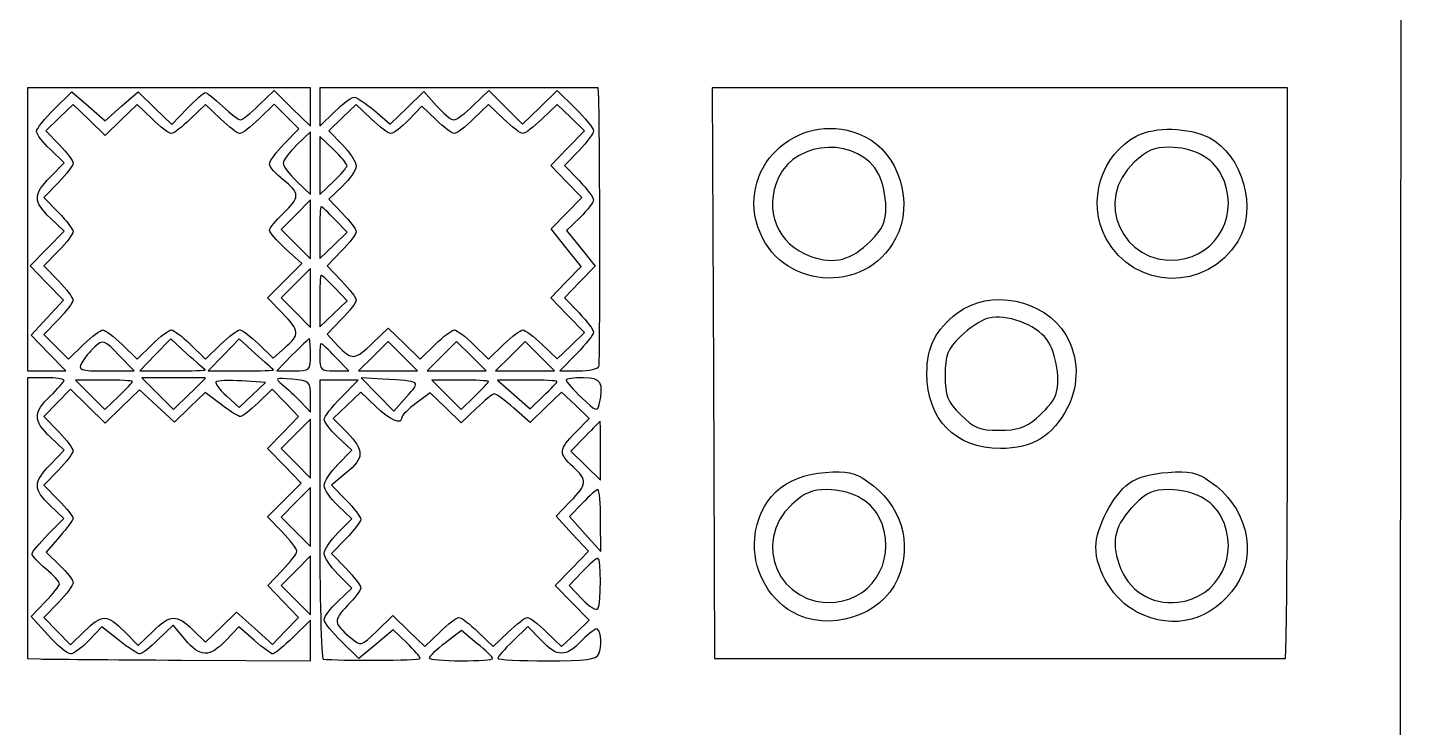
# Model space of a CAD drawing. Extents: x 35 to 169, y -1 to 345.
# Drawn here: x 84.3 to 169.2, y 86.9 to 130.1 of the extents above; entities that cross this region are included whole.
import ezdxf

# ---------------------------------------------------------------- set-up
doc = ezdxf.new("R2010")
doc.units = 0
doc.layers.get('0').update_dxf_attribs({"linetype": 'CONTINUOUS'})

msp = doc.modelspace()

# ---------------------------------------------------------------- linework, layer by layer
at = {"color": 7}
for points in [[(126.625186, 215.412519), (126.626623, 177.479002), (147.914323, 177.479002), (169.202018, 177.479002), (169.137869, 109.392891)], [(93.014806, 126.39678), (84.265914, 126.39678), (84.265914, 117.647891), (84.265914, 108.899002), (85.45208, 108.899002), (86.638246, 108.899002), (85.563501, 109.999637), (84.488759, 111.100276), (85.489421, 112.18686), (86.490085, 113.273446), (85.461836, 114.33178), (84.433582, 115.390113), (85.481592, 116.46337), (86.529601, 117.536627), (85.67998, 118.350616)], [(85.923715, 125.09208), (87.017067, 126.159713), (88.040382, 125.261233), (89.063695, 124.362753), (90.087004, 125.261233), (91.110319, 126.159713), (92.146707, 125.147704), (93.1831, 124.135697), (94.142094, 125.125129)], [(98.57624, 125.324205), (99.507881, 126.227189), (100.635788, 125.12582), (101.763695, 124.024448), (101.763695, 125.210614), (101.763695, 126.39678), (93.014806, 126.39678), (93.014806, 126.39678)], [(119.57446, 125.76178), (119.543695, 126.39678), (110.935914, 126.39678), (102.328136, 126.39678), (102.328136, 125.212527), (102.328136, 124.028278), (103.258795, 124.930305)], [(105.709443, 124.991389), (106.691856, 124.15177), (107.727098, 125.162656), (108.76234, 126.173542), (109.543003, 125.297383)], [(111.845028, 125.328416), (112.781012, 126.235608), (113.825762, 125.190861), (114.870509, 124.146111), (115.937103, 125.18761), (117.003695, 126.229111), (118.132583, 125.12678)], [(119.574448, 125.76178), (119.57446, 125.76178)], [(144.377128, 126.39678), (126.595008, 126.39678), (126.667686, 108.753491), (126.740361, 91.110202), (144.308695, 91.11246)], [(162.159247, 108.757939), (162.159247, 126.396828), (144.377128, 126.396828), (144.377128, 126.39678)], [(91.969906, 124.476588), (91.039247, 125.378615), (90.051472, 124.421224), (89.063695, 123.463833), (88.077243, 124.419937), (87.090795, 125.376041), (86.240631, 124.561528), (85.390462, 123.747018), (86.239299, 122.87124)], [(96.203242, 124.476588), (95.272583, 125.378615), (94.341925, 124.476588)], [(100.130065, 122.93058), (101.036411, 123.865695), (100.27563, 124.626476), (99.514849, 125.387257), (98.579734, 124.480908)], [(105.517902, 124.475298), (104.588575, 125.376041), (103.738406, 124.561528), (102.88824, 123.747018), (103.737077, 122.87124)], [(109.522568, 124.423394), (108.646787, 125.272231), (107.833552, 124.423394)], [(113.701017, 124.476588), (112.770361, 125.378615), (111.839702, 124.476588)], [(117.549766, 114.383384), (118.490695, 115.354175), (117.568136, 116.519002), (116.645577, 117.683829), (117.585552, 118.653638), (118.525527, 119.623446), (117.567182, 120.612209), (116.60884, 121.600969), (117.655888, 122.673244), (118.702932, 123.745516), (117.851984, 124.560777), (117.001033, 125.376041), (116.071704, 124.475298)], [(100.917025, 120.611224), (101.763695, 119.800067), (101.763695, 121.740113), (101.763695, 123.680159), (100.917025, 122.869002), (100.917025, 122.869002)], [(103.174806, 122.58678), (102.328136, 123.397937), (102.328136, 121.599002), (102.328136, 119.800067), (103.174806, 120.611224)], [(85.679133, 120.895684), (86.52797, 121.771462), (85.679133, 122.5847)], [(103.174806, 122.58678), (103.174806, 122.58678)], [(118.359439, 122.529661), (117.457412, 121.599002), (118.359439, 120.668343)], [(136.895583, 121.043794), (136.895583, 121.043794)], [(158.062255, 121.043794), (158.062255, 121.043794)], [(86.186106, 120.554105), (85.284081, 119.623446), (86.186106, 118.692787)], [(103.737077, 120.326922), (102.88824, 119.513684), (103.737077, 118.637906)], [(100.851897, 118.559686), (99.940104, 117.647891), (100.851897, 116.736096), (101.763695, 115.8243), (101.763695, 117.647891), (101.763695, 119.471481), (100.851897, 118.559686), (100.851897, 118.559686)], [(102.416446, 119.059002), (102.416446, 119.059002)], [(102.328136, 117.453979), (102.328136, 115.848955), (103.175957, 116.661219), (104.023778, 117.473483), (103.264267, 118.266242)], [(118.420549, 118.39055), (117.595309, 117.580984), (118.479305, 116.480964), (119.363309, 115.380943), (118.410358, 114.397749), (117.457412, 113.414557), (118.359439, 112.483899)], [(99.223695, 117.598888), (99.223695, 117.598888)], [(100.009833, 112.489227), (99.102641, 113.425211), (100.161626, 114.478216), (101.220614, 115.531224), (100.222154, 116.452245)], [(137.930015, 117.079044), (137.930015, 117.079044)], [(159.08167, 116.910884), (159.08167, 116.910884)], [(86.186106, 116.320772), (85.284081, 115.390113), (86.186106, 114.459454)], [(103.683884, 116.320772), (102.781859, 115.390113), (103.683884, 114.459454)], [(100.851897, 114.326352), (99.940104, 113.414557), (100.851897, 112.502762), (101.763695, 111.590967), (101.763695, 113.414557), (101.763695, 115.238148), (100.851897, 114.326352), (100.851897, 114.326352)], [(102.416446, 114.825668), (102.416446, 114.825668)], [(102.328136, 113.220645), (102.328136, 111.615622), (103.175957, 112.427886), (104.023778, 113.24015), (103.264267, 114.032909)], [(116.071704, 110.538261), (117.001033, 109.637518), (117.851984, 110.452782), (118.702932, 111.268043), (117.655888, 112.340315), (116.60884, 113.41259), (117.549766, 114.383384), (117.549766, 114.383384)], [(86.181785, 112.082979), (85.275437, 111.147864), (86.036221, 110.387083), (86.797001, 109.626303), (87.732114, 110.532651)], [(103.687019, 112.09067), (102.788122, 111.163242), (103.453991, 110.454455)], [(105.630813, 110.647699), (106.561472, 111.549726), (107.549247, 110.592335), (108.537025, 109.634944), (109.467684, 110.536972)], [(90.108591, 110.536972), (91.039247, 109.634944), (91.969906, 110.536972)], [(94.126236, 109.958213), (93.127235, 110.876313), (92.168991, 109.887657), (91.210745, 108.899002), (93.288702, 108.899002)], [(94.341925, 110.536972), (95.272583, 109.634944), (96.203242, 110.536972)], [(98.359572, 109.958213), (97.360565, 110.876313), (96.402322, 109.887657), (95.444081, 108.899002), (97.522036, 108.899002)], [(98.544132, 110.567138), (99.443664, 109.695278), (100.180346, 110.335812)], [(101.677944, 110.874557), (101.677944, 110.874557)], [(102.416446, 110.592335), (102.416446, 110.592335)], [(105.649677, 109.810797), (104.737879, 108.899002), (106.561472, 108.899002), (108.385062, 108.899002), (107.473267, 109.810797), (106.561472, 110.722592), (105.649677, 109.810797), (105.649677, 109.810797)], [(109.883008, 109.810797), (108.971213, 108.899002), (110.794806, 108.899002), (112.618393, 108.899002), (111.706598, 109.810797), (110.794806, 110.722592), (109.883008, 109.810797), (109.883008, 109.810797)], [(111.839702, 110.536972), (112.770361, 109.634944), (113.701017, 110.536972)], [(114.116341, 109.810797), (113.204546, 108.899002), (115.028136, 108.899002), (116.851729, 108.899002), (115.939931, 109.810797), (115.028136, 110.722592), (114.116341, 109.810797), (114.116341, 109.810797)], [(147.267131, 110.850123), (147.267131, 110.850123)], [(88.421032, 110.380437), (88.421032, 110.380437)], [(89.109124, 108.899002), (90.867749, 108.899002), (89.913646, 109.88339)], [(94.126236, 109.958213), (94.126236, 109.958213)], [(98.359572, 109.958213), (98.359572, 109.958213)], [(100.634806, 109.88678), (99.677412, 108.899002), (100.720553, 108.899002)], [(103.227607, 108.899002), (104.127074, 108.899002), (103.315914, 109.745668)], [(118.216418, 109.969234), (117.17136, 108.899002), (118.334008, 108.899002)], [(85.394713, 108.475668), (84.265824, 108.475668), (84.265824, 99.797335), (84.265824, 91.119002), (85.041932, 91.092162)], [(88.998563, 108.334557), (87.240104, 108.334557), (88.1456, 107.429059), (89.051102, 106.52356), (89.904062, 107.340748)], [(88.998563, 108.334557), (88.998563, 108.334557)], [(93.302568, 108.475668), (91.332236, 108.475668), (92.309304, 107.497921), (93.286371, 106.520173), (94.279477, 107.482729)], [(93.302568, 108.47566), (93.302568, 108.475668)], [(95.915525, 108.224908), (95.915525, 108.224908)], [(96.559452, 107.355861), (97.34469, 106.628126), (98.16419, 107.410788), (98.98369, 108.193446), (97.520263, 108.279832)], [(100.625326, 108.383831), (100.625326, 108.383831)], [(103.655413, 107.264326), (104.700468, 108.334557), (103.514302, 108.334557), (102.328136, 108.334557), (102.328136, 99.72678)], [(106.21914, 108.394374), (104.889026, 108.478073), (105.895803, 107.447039), (106.90258, 106.416005), (107.700981, 107.304726)], [(106.21914, 108.394374), (106.21914, 108.394374)], [(111.011897, 108.334557), (109.253435, 108.334557), (110.158936, 107.429059), (111.064435, 106.52356), (111.917398, 107.340748)], [(111.011897, 108.334557), (111.011897, 108.334557)], [(115.159426, 108.334557), (113.315163, 108.334557), (114.325595, 107.447386), (115.336029, 106.560215), (116.169863, 107.359076)], [(115.159426, 108.334557), (115.159426, 108.334557)], [(118.627635, 108.475668), (118.627635, 108.475668)], [(96.228902, 106.825461), (95.24733, 107.574143), (94.299526, 106.65549), (93.351717, 105.73684), (92.266036, 106.736674), (91.180361, 107.736506), (90.122025, 106.708255), (89.063695, 105.680003), (87.990437, 106.728013), (86.917177, 107.77602), (86.101916, 106.925072), (85.286655, 106.074121), (86.187399, 105.144791)], [(100.06812, 105.08669), (101.025178, 106.074121), (100.210665, 106.924287), (99.396152, 107.774453), (98.520374, 106.925617)], [(101.157676, 106.994002), (101.763695, 106.359002), (101.763695, 107.317135)], [(105.800124, 106.695298), (104.870795, 107.596041), (104.020631, 106.781528), (103.170462, 105.967018), (104.019299, 105.09124)], [(112.007684, 106.58586), (111.077025, 105.683833), (110.116705, 106.61461), (109.156384, 107.545391), (108.28226, 106.899121)], [(118.134751, 105.09124), (118.983588, 105.967018), (118.133422, 106.781528), (117.283258, 107.596041), (116.310952, 106.653645), (115.338648, 105.711248), (114.326904, 106.599571)], [(148.560183, 106.643502), (148.560183, 106.643502)], [(100.851897, 105.013019), (99.940104, 104.101224), (100.851897, 103.189429), (101.763695, 102.277634), (101.763695, 104.101224), (101.763695, 105.924814), (100.851897, 105.013019), (100.851897, 105.013019)], [(119.669732, 105.793541), (119.669735, 105.793541)], [(85.67919, 103.115684), (86.528027, 103.991462), (85.67919, 104.8047)], [(100.009833, 98.94256), (99.102641, 99.878545), (100.147388, 100.923292), (101.192138, 101.968039), (100.151602, 103.033648), (99.111062, 104.099257), (100.06812, 105.08669), (100.06812, 105.08669)], [(103.459198, 103.115684), (104.308032, 103.991462), (103.459198, 104.8047)], [(118.751635, 104.862993), (117.848727, 103.931431), (118.772762, 103.035818), (119.696797, 102.140209), (119.690871, 103.966367)], [(86.186106, 102.774105), (85.284081, 101.843446), (86.186106, 100.912787)], [(103.966532, 102.589495), (103.064928, 101.842569), (103.966532, 100.91235)], [(100.851897, 100.779686), (99.940104, 99.867891), (100.851897, 98.956096), (101.763695, 98.0443), (101.763695, 99.867891), (101.763695, 101.691481), (100.851897, 100.779686), (100.851897, 100.779686)], [(119.526067, 101.561012), (119.526061, 101.561012)], [(85.532973, 98.783096), (86.517807, 99.767928), (85.674084, 100.576266)], [(103.459198, 98.882351), (104.308032, 99.758129), (103.459198, 100.571366)], [(117.917389, 96.692891), (118.94564, 97.751224), (117.945812, 98.836902), (116.945977, 99.922583), (117.821501, 100.825894)], [(118.566311, 100.725282), (117.765429, 99.889337), (118.73447, 98.816723), (119.703514, 97.744109), (119.694229, 99.652454)], [(136.895583, 99.877128), (136.895583, 99.877128)], [(158.062255, 99.877128), (158.062255, 99.877128)], [(86.250772, 98.6516), (85.413404, 97.697895), (86.250772, 96.895648)], [(103.966106, 98.540772), (103.064081, 97.610113), (103.966106, 96.679454)], [(100.851897, 96.546352), (99.940104, 95.634557), (100.851897, 94.722762), (101.763695, 93.810967), (101.763695, 95.634557), (101.763695, 97.458148), (100.851897, 96.546352), (100.851897, 96.546352)], [(119.52802, 97.327891), (119.528037, 97.327891)], [(94.482358, 92.899361), (95.275239, 92.139729), (96.231735, 93.066801), (97.188226, 93.99387), (98.3019, 92.987731), (99.41558, 91.981591), (100.220379, 92.82162), (101.025178, 93.661649), (100.069074, 94.648098), (99.11297, 95.634546), (100.014995, 96.565205)], [(103.459198, 94.64886), (104.308032, 95.462097), (103.459198, 96.337875)], [(116.353926, 92.758261), (117.283258, 91.857518), (118.134206, 92.672782), (118.985154, 93.488043), (117.93715, 94.5613), (116.889141, 95.634557), (117.917389, 96.692891), (117.917389, 96.692891)], [(118.555917, 96.481224), (117.744759, 95.634557), (118.556588, 94.787194)], [(138.047146, 96.023776), (138.047146, 96.023776)], [(158.984247, 95.631687), (158.984247, 95.631687)], [(85.542425, 92.560068), (84.495479, 93.718912), (85.368474, 94.619616)], [(86.187399, 94.59099), (85.286655, 93.66166), (86.101168, 92.811494), (86.915676, 91.961328), (87.791457, 92.810165)], [(93.790826, 91.021607), (101.763604, 90.977896), (101.763604, 92.234618), (101.763601, 93.491339), (100.693367, 92.446284), (100.69346, 92.446279)], [(105.862117, 92.818346), (106.843695, 93.769726), (107.831472, 92.812335), (108.819247, 91.854944), (109.749906, 92.756972)], [(89.923358, 92.237598), (88.867347, 93.073969), (88.066053, 92.237598)], [(90.253428, 92.794897), (91.117527, 91.9308), (92.009045, 92.794897)], [(94.012049, 92.28811), (93.26578, 93.174999), (92.350745, 92.28811)], [(98.289624, 92.238591), (97.335921, 93.075956), (96.533674, 92.238591)], [(107.708457, 92.089443), (106.879884, 92.883263), (105.812771, 92.003656), (104.745657, 91.124048), (103.678005, 92.16658)], [(112.052636, 92.056849), (111.093445, 92.853585), (110.097457, 92.093907)], [(112.121925, 92.756972), (113.052583, 91.854944), (113.983242, 92.756972)], [(116.013834, 92.250055), (115.200599, 93.098892), (114.2677, 92.194692)], [(119.50687, 92.943224), (119.50687, 92.94323)], [(107.708457, 92.089443), (107.708457, 92.089443)], [(112.052636, 92.056849), (112.052636, 92.056849)]]:
    msp.add_lwpolyline(points, dxfattribs=at)
for points in [[(94.142094, 125.125129), (94.669537, 125.669315), (95.171424, 126.11397), (95.257391, 126.113251)], [(95.257391, 126.113251), (95.343356, 126.112404), (95.819553, 125.731534), (96.315609, 125.266584)], [(103.258795, 124.930305), (103.770656, 125.426421), (104.310406, 125.832036), (104.458242, 125.831672)], [(104.458242, 125.831672), (104.60607, 125.83139), (105.169112, 125.453181), (105.709443, 124.991389)], [(119.59073, 109.181811), (119.672365, 109.42722), (119.658026, 124.036866), (119.574445, 125.76178)], [(84.830361, 123.711192), (84.830361, 123.883483), (85.322368, 124.504883), (85.923715, 125.09208)], [(96.315609, 125.266584), (96.811665, 124.801637), (97.313617, 124.421224), (97.431061, 124.421224)], [(97.431061, 124.421224), (97.548505, 124.421224), (98.06384, 124.827568), (98.57624, 125.324205)], [(109.543003, 125.297383), (109.972362, 124.815494), (110.455374, 124.421224), (110.616351, 124.421224)], [(110.616351, 124.421224), (110.777333, 124.421224), (111.330238, 124.829461), (111.845028, 125.328416)], [(118.132583, 125.12678), (118.753472, 124.520498), (119.261472, 123.897518), (119.261472, 123.742384)], [(129.416917, 117.802794), (128.118907, 121.735806), (132.206616, 125.211153), (136.001898, 123.40131)], [(93.155914, 123.574557), (93.015472, 123.574557), (92.481767, 123.980472), (91.969906, 124.476588)], [(94.341925, 124.476588), (93.830061, 123.980472), (93.296356, 123.574557), (93.155914, 123.574557)], [(97.389247, 123.574557), (97.248805, 123.574557), (96.7151, 123.980472), (96.203242, 124.476588)], [(98.579734, 124.480908), (98.065401, 123.982414), (97.529692, 123.574557), (97.389247, 123.574557)], [(106.733772, 123.574557), (106.576173, 123.574557), (106.029032, 123.979891), (105.517902, 124.475298)], [(107.833552, 124.423394), (107.386272, 123.956534), (106.89137, 123.574557), (106.733772, 123.574557)], [(110.653695, 123.574557), (110.513252, 123.574557), (110.004242, 123.956534), (109.522568, 124.423394)], [(111.839702, 124.476588), (111.327839, 123.980472), (110.794134, 123.574557), (110.653695, 123.574557)], [(114.887025, 123.574557), (114.746583, 123.574557), (114.212878, 123.980472), (113.701017, 124.476588)], [(116.071704, 124.475298), (115.560574, 123.979891), (115.027467, 123.574557), (114.887025, 123.574557)], [(152.846487, 123.433743), (153.973067, 124.01632), (156.044621, 123.964143), (157.304376, 123.321463)], [(85.679133, 122.5847), (85.212335, 123.031979), (84.830361, 123.538901), (84.830361, 123.711192)], [(119.261472, 123.742384), (119.261472, 123.587246), (118.855555, 123.041521), (118.359439, 122.529661)], [(136.895583, 121.043794), (135.696096, 123.363351), (131.828977, 123.250696), (130.69603, 120.863195)], [(136.001898, 123.40131), (138.145565, 122.379067), (139.093942, 119.269345), (137.930015, 117.079044)], [(150.932413, 117.098331), (149.731061, 119.337894), (150.620786, 122.282787), (152.846487, 123.433743)], [(157.304376, 123.321463), (159.39282, 122.256024), (160.314304, 118.932298), (159.08167, 116.910884)], [(86.239299, 122.87124), (86.70616, 122.389563), (87.088136, 121.880555), (87.088136, 121.740113)], [(99.223714, 121.687888), (99.223714, 121.857054), (99.631571, 122.416267), (100.130065, 122.93058)], [(100.917025, 122.869002), (100.451361, 122.422865), (100.070361, 121.914865), (100.070361, 121.740113)], [(104.021472, 121.599002), (104.021472, 121.696143), (103.640472, 122.140643), (103.174806, 122.58678)], [(103.737077, 122.87124), (104.20394, 122.389563), (104.585914, 121.80302), (104.585914, 121.567811)], [(154.831347, 122.727891), (153.930646, 122.727891), (153.469298, 122.530863), (152.683244, 121.810499)], [(158.062255, 121.043794), (157.519796, 122.092766), (156.30133, 122.727891), (154.831347, 122.727891)], [(87.088136, 121.740113), (87.088136, 121.599671), (86.682224, 121.065966), (86.186106, 120.554105)], [(100.067821, 120.713546), (99.60356, 121.080269), (99.223714, 121.518724), (99.223714, 121.687888)], [(100.070361, 121.740113), (100.070361, 121.565361), (100.451361, 121.057361), (100.917025, 120.611224)], [(103.174806, 120.611224), (103.640472, 121.057361), (104.021472, 121.501861), (104.021472, 121.599002)], [(104.585914, 121.567811), (104.585914, 121.332604), (104.20394, 120.774202), (103.737077, 120.326922)], [(152.683244, 121.810499), (150.129607, 119.470264), (151.935942, 115.418662), (155.376234, 115.77017)], [(85.67998, 118.350616), (84.615062, 119.370871), (84.614933, 119.797642), (85.679133, 120.895684)], [(100.070361, 118.635668), (101.12316, 119.644314), (101.122867, 119.880139), (100.067821, 120.713546)], [(118.359439, 120.668343), (118.855555, 120.156482), (119.257942, 119.616732), (119.253632, 119.468899)], [(130.69603, 120.863195), (129.747083, 118.86343), (130.632671, 116.699889), (132.694293, 115.981343)], [(137.323695, 119.044795), (137.323695, 119.688913), (137.131041, 120.588466), (136.895583, 121.043794)], [(155.376234, 115.77017), (157.880335, 116.02603), (159.258144, 118.731164), (158.062255, 121.043794)], [(102.416446, 119.059002), (102.367876, 119.059002), (102.328136, 118.336741), (102.328136, 117.453979)], [(103.264267, 118.266242), (102.846536, 118.702259), (102.465017, 119.059002), (102.416446, 119.059002)], [(119.253632, 119.468899), (119.249314, 119.321068), (118.87443, 118.835809), (118.420549, 118.39055)], [(136.380773, 116.930747), (137.146882, 117.696856), (137.323695, 118.093274), (137.323695, 119.044795)], [(86.186106, 118.692787), (86.682224, 118.180927), (87.088136, 117.647222), (87.088136, 117.50678)], [(99.223695, 117.598888), (99.223695, 117.722979), (99.604695, 118.189532), (100.070361, 118.635668)], [(103.737077, 118.637906), (104.20394, 118.156229), (104.585914, 117.647222), (104.585914, 117.50678)], [(87.088136, 117.50678), (87.088136, 117.366337), (86.682224, 116.832633), (86.186106, 116.320772)], [(100.222154, 116.452245), (99.672998, 116.958806), (99.223695, 117.474795), (99.223695, 117.598888)], [(104.585914, 117.50678), (104.585914, 117.366337), (104.180002, 116.832633), (103.683884, 116.320772)], [(137.930015, 117.079044), (136.029632, 113.502865), (130.686093, 113.957152), (129.416917, 117.802794)], [(132.694293, 115.981343), (134.159394, 115.470704), (135.184814, 115.734791), (136.380773, 116.930747)], [(159.08167, 116.910884), (157.170095, 113.77603), (152.658902, 113.879795), (150.932413, 117.098331)], [(102.416446, 114.825668), (102.367876, 114.825668), (102.328136, 114.103408), (102.328136, 113.220645)], [(103.264267, 114.032909), (102.846536, 114.468925), (102.465017, 114.825668), (102.416446, 114.825668)], [(86.186106, 114.459454), (86.682224, 113.947593), (87.088136, 113.413888), (87.088136, 113.273446)], [(103.683884, 114.459454), (104.180002, 113.947593), (104.585914, 113.413888), (104.585914, 113.273446)], [(141.734266, 112.47347), (143.756837, 114.016159), (147.139708, 113.335275), (148.446888, 111.122396)], [(87.088136, 113.273446), (87.088136, 113.133004), (86.68028, 112.597293), (86.181785, 112.082979)], [(104.585914, 113.273446), (104.585914, 113.133004), (104.181413, 112.600753), (103.687019, 112.09067)], [(100.180346, 110.335812), (101.123663, 111.156015), (101.107793, 111.356421), (100.009833, 112.489227)], [(118.359439, 112.483899), (118.855555, 111.972038), (119.261472, 111.437641), (119.261472, 111.296355)], [(139.863695, 108.744003), (139.863695, 110.374053), (140.410119, 111.463496), (141.734266, 112.47347)], [(143.681323, 112.17169), (143.239727, 112.060859), (142.454108, 111.545862), (141.935502, 111.027256)], [(147.267131, 110.850123), (146.587797, 111.768254), (144.759155, 112.442209), (143.681323, 112.17169)], [(87.732114, 110.532651), (88.246427, 111.031146), (88.782141, 111.439002), (88.922583, 111.439002)], [(88.922583, 111.439002), (89.063023, 111.439002), (89.596728, 111.033087), (90.108591, 110.536972)], [(91.969906, 110.536972), (92.481767, 111.033087), (93.015472, 111.439002), (93.155914, 111.439002)], [(93.155914, 111.439002), (93.296356, 111.439002), (93.830061, 111.033087), (94.341925, 110.536972)], [(96.203242, 110.536972), (96.7151, 111.033087), (97.248805, 111.439002), (97.389247, 111.439002)], [(97.389247, 111.439002), (97.529692, 111.439002), (98.049388, 111.046665), (98.544132, 110.567138)], [(109.467684, 110.536972), (109.979545, 111.033087), (110.513252, 111.439002), (110.653695, 111.439002)], [(110.653695, 111.439002), (110.794134, 111.439002), (111.327839, 111.033087), (111.839702, 110.536972)], [(113.701017, 110.536972), (114.212878, 111.033087), (114.746583, 111.439002), (114.887025, 111.439002)], [(114.887025, 111.439002), (115.027467, 111.439002), (115.560574, 111.033669), (116.071704, 110.538261)], [(119.261472, 111.296355), (119.261472, 111.155066), (118.791194, 110.557862), (118.216418, 109.969234)], [(89.913646, 109.88339), (89.000437, 110.825578), (88.936449, 110.846888), (88.421032, 110.380437)], [(101.677944, 110.874557), (101.630782, 110.874557), (101.16137, 110.430057), (100.634806, 109.88678)], [(101.763695, 109.88678), (101.763695, 110.430057), (101.725106, 110.874557), (101.677944, 110.874557)], [(102.416446, 110.592335), (102.367876, 110.592335), (102.328136, 110.211335), (102.328136, 109.745668)], [(103.315914, 109.745668), (102.869777, 110.211335), (102.465017, 110.592335), (102.416446, 110.592335)], [(103.453991, 110.454455), (104.310352, 109.542903), (104.509161, 109.560553), (105.630813, 110.647699)], [(141.935502, 111.027256), (141.108199, 110.19995), (140.992583, 109.90439), (140.992583, 108.61678)], [(147.789149, 107.323762), (148.158372, 108.184164), (147.887921, 110.011113), (147.267131, 110.850123)], [(148.446888, 111.122396), (149.251388, 109.760485), (149.294195, 108.068168), (148.560183, 106.643502)], [(88.421032, 110.380437), (88.124851, 110.112399), (87.762819, 109.669423), (87.61651, 109.396049)], [(95.24595, 108.969557), (95.17956, 109.008363), (94.675689, 109.453258), (94.126236, 109.958213)], [(99.479286, 108.969557), (99.412896, 109.008363), (98.909025, 109.453258), (98.359572, 109.958213)], [(100.720553, 108.899002), (101.724567, 108.899002), (101.763695, 108.936052), (101.763695, 109.88678)], [(102.328136, 109.745668), (102.328136, 108.982032), (102.416345, 108.899002), (103.227607, 108.899002)], [(87.61651, 109.396049), (87.375752, 108.946187), (87.517441, 108.899002), (89.109124, 108.899002)], [(93.288702, 108.899002), (94.431575, 108.899002), (95.312337, 108.930752), (95.24595, 108.969557)], [(97.522036, 108.899002), (98.664909, 108.899002), (99.545673, 108.930752), (99.479286, 108.969557)], [(118.334008, 108.899002), (118.973467, 108.899002), (119.538987, 109.026267), (119.59073, 109.181811)], [(144.403027, 104.101224), (141.629971, 104.101224), (139.863695, 105.907757), (139.863695, 108.744003)], [(162.018136, 91.116863), (162.095747, 91.117991), (162.159247, 99.05655), (162.159247, 108.757939)], [(169.137869, 109.392891), (169.102563, 71.94553), (169.041123, 31.81353), (169.00133, 20.210668)], [(86.523601, 108.316803), (86.523601, 108.404179), (86.015601, 108.475668), (85.394713, 108.475668)], [(85.676932, 107.34678), (86.142601, 107.792916), (86.523601, 108.229427), (86.523601, 108.316803)], [(90.757025, 108.246247), (90.757025, 108.294818), (89.965716, 108.334557), (88.998563, 108.334557)], [(89.904062, 107.340748), (90.373194, 107.790201), (90.757025, 108.197677), (90.757025, 108.246247)], [(95.272744, 108.460476), (95.272835, 108.46883), (94.386253, 108.47566), (93.302568, 108.47566)], [(94.279477, 107.482729), (94.825687, 108.012133), (95.272654, 108.45212), (95.272744, 108.460476)], [(95.915525, 108.224908), (95.837801, 108.147187), (96.12757, 107.756115), (96.559452, 107.355861)], [(97.520263, 108.279832), (96.715377, 108.327347), (95.993249, 108.302635), (95.915525, 108.224908)], [(100.625326, 108.383831), (99.566434, 108.484812), (99.524126, 108.462254), (100.01931, 108.060697)], [(100.01931, 108.060697), (100.312104, 107.823264), (100.824369, 107.343252), (101.157676, 106.994002)], [(101.763695, 107.317135), (101.763695, 108.230197), (101.71014, 108.280376), (100.625326, 108.383831)], [(107.700981, 107.304726), (108.583843, 108.287463), (108.646149, 108.241647), (106.21914, 108.394374)], [(112.770361, 108.246247), (112.770361, 108.294818), (111.979052, 108.334557), (111.011897, 108.334557)], [(111.917398, 107.340748), (112.386525, 107.790201), (112.770361, 108.197677), (112.770361, 108.246247)], [(117.003695, 108.246247), (117.003695, 108.294818), (116.173772, 108.334557), (115.159426, 108.334557)], [(116.169863, 107.359076), (116.628466, 107.798451), (117.003695, 108.197677), (117.003695, 108.246247)], [(118.627635, 108.475668), (118.044911, 108.475668), (117.568136, 108.405333), (117.568136, 108.319365)], [(117.568136, 108.319365), (117.568136, 108.233398), (118.000746, 107.743759), (118.529492, 107.23128)], [(119.608174, 106.823139), (119.910061, 108.170448), (119.728954, 108.475668), (118.627635, 108.475668)], [(140.992583, 108.61678), (140.992583, 107.324092), (141.106917, 107.034887), (141.952136, 106.189668)], [(85.67919, 104.8047), (84.6127, 105.826463), (84.612274, 106.326687), (85.676932, 107.34678)], [(102.610361, 105.906015), (102.610361, 106.064458), (103.080637, 106.675697), (103.655413, 107.264326)], [(113.126754, 107.487891), (113.023125, 107.487891), (112.519545, 107.081976), (112.007684, 106.58586)], [(114.326904, 106.599571), (113.77045, 107.088145), (113.230381, 107.487891), (113.126754, 107.487891)], [(118.529492, 107.23128), (119.372391, 106.414312), (119.505301, 106.36402), (119.608174, 106.823139)], [(146.642054, 105.983206), (147.134303, 106.397407), (147.650496, 107.000657), (147.789149, 107.323762)], [(97.427539, 106.07678), (97.308156, 106.07678), (96.76877, 106.413685), (96.228902, 106.825461)], [(98.520374, 106.925617), (98.038697, 106.458756), (97.546919, 106.07678), (97.427539, 106.07678)], [(107.408136, 106.023705), (107.408136, 105.533914), (106.688097, 105.834641), (105.800124, 106.695298)], [(108.28226, 106.899121), (107.801492, 106.543674), (107.408136, 106.149737), (107.408136, 106.023705)], [(141.952136, 106.189668), (142.788699, 105.353105), (143.093403, 105.230113), (144.32937, 105.230113)], [(148.560183, 106.643502), (147.645182, 104.867565), (146.392056, 104.101224), (144.403027, 104.101224)], [(103.459198, 104.8047), (102.992335, 105.251979), (102.610361, 105.747573), (102.610361, 105.906015)], [(119.669735, 105.793541), (119.661381, 105.794106), (119.248233, 105.375353), (118.751635, 104.862993)], [(119.690873, 103.966367), (119.6876, 104.970753), (119.678089, 105.792983), (119.669735, 105.793541)], [(144.32937, 105.230113), (145.453676, 105.230113), (145.932265, 105.385959), (146.642054, 105.983206)], [(86.187399, 105.144791), (86.682803, 104.633662), (87.088136, 104.100555), (87.088136, 103.960113)], [(104.019299, 105.09124), (105.096561, 103.979792), (105.08681, 103.51758), (103.966532, 102.589495)], [(117.991472, 102.972335), (117.090043, 103.819185), (117.104157, 104.027937), (118.134751, 105.09124)], [(87.088136, 103.960113), (87.088136, 103.819671), (86.682224, 103.285966), (86.186106, 102.774105)], [(85.674084, 100.576266), (84.615223, 101.590719), (84.616084, 102.018833), (85.679193, 103.115684)], [(102.610361, 101.812255), (102.610361, 102.047465), (102.992335, 102.634007), (103.459198, 103.115684)], [(117.821501, 100.825894), (118.880156, 101.918148), (118.896316, 102.122273), (117.991472, 102.972335)], [(129.2225, 98.548358), (129.433899, 100.943888), (131.041978, 102.448627), (133.580454, 102.626252)], [(133.580454, 102.626252), (134.940551, 102.72142), (135.367748, 102.630852), (136.188086, 102.073373)], [(136.188086, 102.073373), (138.283123, 100.649666), (139.01869, 98.256043), (138.047146, 96.023776)], [(150.305914, 98.033446), (150.305914, 99.18149), (151.382693, 101.246292), (152.348232, 101.949754)], [(152.348232, 101.949754), (152.837845, 102.306466), (153.715954, 102.554099), (154.747132, 102.626252)], [(154.747132, 102.626252), (156.107217, 102.72142), (156.534417, 102.630852), (157.354753, 102.073373)], [(157.354753, 102.073373), (159.622041, 100.53262), (160.353025, 97.642842), (158.984247, 95.631687)], [(103.459198, 100.571366), (102.992335, 101.018646), (102.610361, 101.577048), (102.610361, 101.812255)], [(119.526061, 101.561012), (119.438685, 101.561128), (119.006801, 101.18505), (118.566311, 100.725282)], [(119.694226, 99.652454), (119.689118, 100.702044), (119.613443, 101.560897), (119.526067, 101.561012)], [(133.664672, 101.561224), (132.763977, 101.561224), (132.302628, 101.364196), (131.516577, 100.643832)], [(136.895583, 99.877128), (136.353138, 100.9261), (135.134663, 101.561224), (133.664672, 101.561224)], [(154.807274, 101.561224), (153.855742, 101.561224), (153.459324, 101.384412), (152.693215, 100.618303)], [(158.062255, 99.877128), (157.51703, 100.931448), (156.299806, 101.561224), (154.807274, 101.561224)], [(86.186106, 100.912787), (86.682224, 100.400927), (87.088136, 99.897346), (87.088136, 99.79372)], [(103.966532, 100.91235), (104.462416, 100.400729), (104.868136, 99.867222), (104.868136, 99.72678)], [(131.516577, 100.643832), (128.96294, 98.303598), (130.769278, 94.251996), (134.209553, 94.603504)], [(152.693215, 100.618303), (151.497261, 99.422346), (151.233172, 98.396923), (151.743814, 96.931823)], [(87.088136, 99.79372), (87.088136, 99.690093), (86.711324, 99.176141), (86.250772, 98.6516)], [(102.328136, 99.72678), (102.328136, 94.992502), (102.423386, 91.105337), (102.539806, 91.088635)], [(104.868136, 99.72678), (104.868136, 99.586337), (104.462224, 99.052633), (103.966106, 98.540772)], [(134.209553, 94.603504), (136.713677, 94.859363), (138.091491, 97.564497), (136.895583, 99.877128)], [(155.376234, 94.594052), (157.884145, 94.869109), (159.256338, 97.568034), (158.062255, 99.877128)], [(84.548136, 97.588164), (84.548136, 97.703718), (84.991315, 98.241436), (85.532973, 98.783096)], [(100.917025, 97.751224), (100.917025, 97.891666), (100.508791, 98.427767), (100.009833, 98.94256)], [(102.610361, 97.610113), (102.610361, 97.828166), (102.992335, 98.400674), (103.459198, 98.882351)], [(131.538136, 94.001126), (129.987116, 94.891404), (129.060383, 96.711238), (129.2225, 98.548358)], [(100.014995, 96.565205), (100.511113, 97.077077), (100.917025, 97.610782), (100.917025, 97.751224)], [(152.845914, 93.993331), (151.429816, 94.721952), (150.305914, 96.509624), (150.305914, 98.033446)], [(85.394806, 96.665642), (84.929136, 97.057477), (84.548136, 97.472611), (84.548136, 97.588164)], [(86.250772, 96.895648), (86.711324, 96.45441), (87.088136, 95.964455), (87.088136, 95.80686)], [(103.459198, 96.337875), (102.992335, 96.819552), (102.610361, 97.39206), (102.610361, 97.610113)], [(119.528037, 97.327891), (119.439509, 97.327891), (119.002054, 96.946891), (118.555917, 96.481224)], [(119.526612, 94.19902), (119.734711, 94.53997), (119.735984, 97.327891), (119.52802, 97.327891)], [(151.743814, 96.931823), (152.307442, 95.314687), (153.710939, 94.411412), (155.376234, 94.594052)], [(86.241472, 95.73677), (86.241472, 95.855817), (85.860472, 96.27381), (85.394806, 96.665642)], [(103.966106, 96.679454), (104.462224, 96.167593), (104.868136, 95.633888), (104.868136, 95.493446)], [(138.047146, 96.023776), (137.047484, 93.726904), (133.783118, 92.712513), (131.538136, 94.001126)], [(85.368474, 94.619616), (85.848625, 95.115003), (86.241472, 95.61772), (86.241472, 95.73677)], [(87.088136, 95.80686), (87.088136, 95.649261), (86.682803, 95.10212), (86.187399, 94.59099)], [(104.868136, 95.493446), (104.868136, 95.353004), (104.492247, 94.850276), (104.032826, 94.376275)], [(158.984247, 95.631687), (157.496231, 93.445343), (155.135526, 92.815259), (152.845914, 93.993331)], [(102.610361, 93.522367), (102.610361, 93.694658), (102.992335, 94.20158), (103.459198, 94.64886)], [(104.032826, 94.376275), (103.162461, 93.478286), (103.180416, 93.30735), (104.239339, 92.410205)], [(118.556588, 94.787194), (119.003092, 94.321143), (119.439603, 94.056467), (119.526612, 94.19902)], [(87.791457, 92.810165), (88.886724, 93.871741), (89.178401, 93.869935), (90.253428, 92.794897)], [(92.009045, 92.794897), (93.102275, 93.854497), (93.469231, 93.869997), (94.482358, 92.899361)], [(103.678005, 92.16658), (103.090802, 92.739971), (102.610361, 93.350076), (102.610361, 93.522367)], [(109.749906, 92.756972), (110.261767, 93.253087), (110.795472, 93.659002), (110.935914, 93.659002)], [(110.935914, 93.659002), (111.076356, 93.659002), (111.610061, 93.253087), (112.121925, 92.756972)], [(113.983242, 92.756972), (114.4951, 93.253087), (115.028805, 93.659002), (115.169247, 93.659002)], [(115.169247, 93.659002), (115.309692, 93.659002), (115.842796, 93.253669), (116.353926, 92.758261)], [(104.239339, 92.410205), (104.879961, 91.867452), (104.881423, 91.867816), (105.862117, 92.818346)], [(119.50687, 92.94323), (119.42688, 93.023223), (118.997679, 92.708994), (118.553097, 92.244947)], [(119.587608, 91.401218), (119.787159, 91.857778), (119.742675, 92.707422), (119.50687, 92.943224)], [(86.927066, 91.401224), (86.741333, 91.401224), (86.118246, 91.922703), (85.542425, 92.560068)], [(88.066053, 92.237598), (87.625338, 91.777593), (87.112794, 91.401224), (86.927066, 91.401224)], [(91.207539, 91.401224), (91.082041, 91.401224), (90.504162, 91.777593), (89.923358, 92.237598)], [(92.350745, 92.28811), (91.847475, 91.800323), (91.333032, 91.401224), (91.207539, 91.401224)], [(96.533674, 92.238591), (95.511329, 91.171495), (94.942211, 91.182671), (94.012049, 92.28811)], [(99.433281, 91.401224), (99.328808, 91.401224), (98.814165, 91.778039), (98.289624, 92.238591)], [(100.69346, 92.446279), (100.104835, 91.871499), (99.537754, 91.401224), (99.433281, 91.401224)], [(108.537025, 91.127514), (108.537025, 91.219972), (108.164167, 91.652839), (107.708457, 92.089443)], [(110.097457, 92.093907), (109.549664, 91.676086), (109.101549, 91.254054), (109.101642, 91.15606)], [(113.032232, 91.119002), (113.021028, 91.196613), (112.580194, 91.618645), (112.052636, 92.056849)], [(114.2677, 92.194692), (113.754608, 91.697382), (113.33478, 91.220156), (113.334749, 91.134188)], [(118.553097, 92.244947), (117.535864, 91.183188), (117.034996, 91.184198), (116.013834, 92.250055)], [(85.041932, 91.092162), (85.468793, 91.077402), (89.405793, 91.045649), (93.790826, 91.021607)], [(102.539806, 91.088635), (103.425165, 90.961621), (108.537025, 90.994759), (108.537025, 91.127514)], [(109.101642, 91.15606), (109.101738, 91.058067), (109.990746, 90.977891), (111.077225, 90.977891)], [(111.077225, 90.977891), (112.163696, 90.977891), (113.043451, 91.041391), (113.032232, 91.119002)], [(113.334749, 91.134188), (113.334718, 91.04822), (114.699968, 90.977885), (116.368635, 90.977885)], [(116.368635, 90.977885), (118.795094, 90.977885), (119.439628, 91.06265), (119.587608, 91.401218)], [(144.308695, 91.11246), (153.971275, 91.113589), (161.940525, 91.115649), (162.018136, 91.116863)]]:
    msp.add_open_spline(points, degree=3, dxfattribs=at)

doc.saveas('drawing.dxf')
